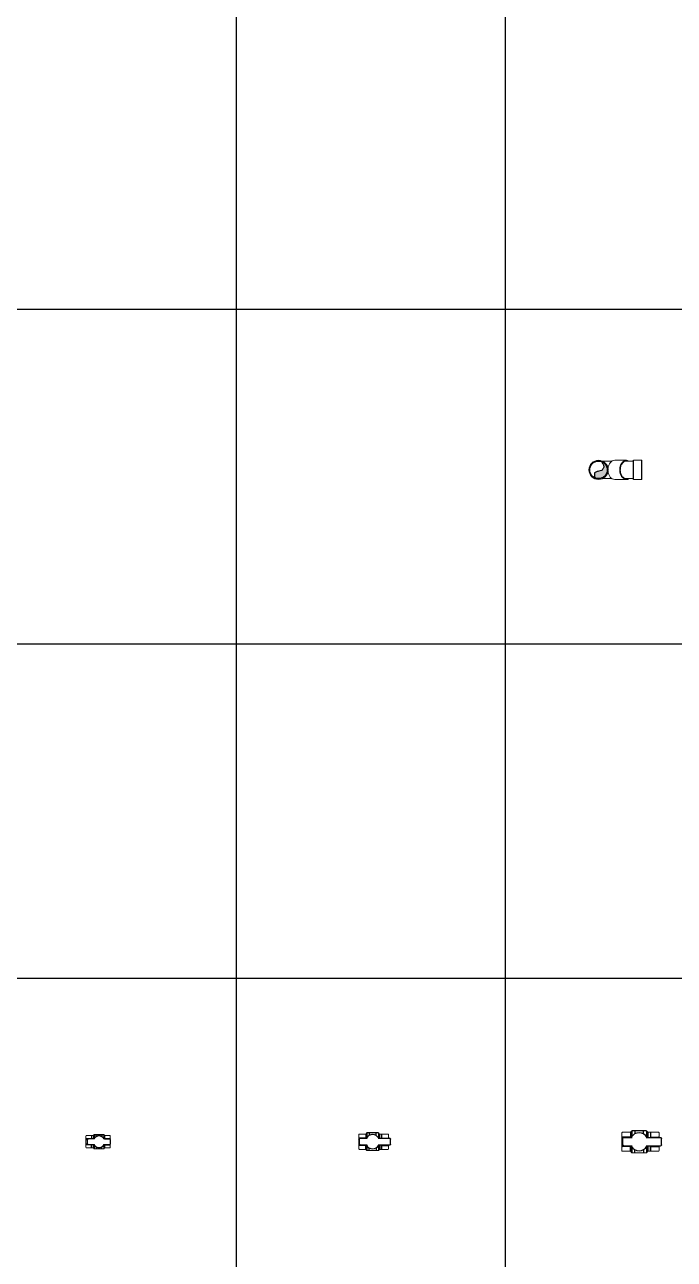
# Model space of a CAD drawing. Header units: millimetres. Extents: x 1218 to 72853, y -34712 to 16286.
# Drawn here: x 4288 to 5847, y 7131 to 10092 of the extents above; entities that cross this region are included whole.
import ezdxf

# ---------------------------------------------------------------- set-up
doc = ezdxf.new("R2010")
doc.units = ezdxf.units.MM
doc.styles.get("Standard").update_dxf_attribs({"font": 'arial.ttf'})

# ---------------------------------------------------------------- blocks, each defined once
blk = doc.blocks.new('Y+CO45-D42 uPVC')
h = blk.add_hatch(color=256)
h.dxf.hatch_style = 1
edge = h.paths.add_edge_path()
edge.add_spline(control_points=[(8.093986496624211, 19.37749680925045), (8.657671726573055, 18.06996319265171), (10.15658352475558, 14.59305843413323), (13.43925501361292, 9.620426270202719), (11.74562989654352, 3.001539638930289), (7.362807004785042, -2.018049852671196), (0.2790815408923619, -3.396806065917222), (-5.557004823772858, -4.018613120082015), (-10.26096556086462, -7.627503997887622), (-9.85903883699925, -12.31557059251231), (-10.02534363267731, -17.00924061499366), (-6.927311449630751, -19.53768643742115), (-4.821258902920571, -20.31127267532499), (-3.98506109016796, -20.61842108668158)], knot_values=[0, 0, 0, 0, 4.305545864790734, 11.44901347379724, 16.71488303791342, 23.55088343540619, 30.26833841477877, 37.66470257317442, 41.13480396871632, 46.63053855413461, 50.58346748119622, 54.68168351434745, 57.3803534129584, 57.3803534129584, 57.3803534129584, 57.3803534129584], degree=3, periodic=0)
edge.add_arc((-1.77635683940025e-15, 1.77635683940025e-15), 21, 259.0609406756029, 360)
edge.add_arc((0, 5.329070518200751e-15), 21, 0, 67.32969085196706)
at = {"linetype": 'Continuous', "lineweight": 0}
for p, q in [((32.257623384814, 21), (9.380831519647472, 21)), ((38.89087296557045, 22.99999999998545), (67.17514421232408, 22.99999999998545)), ((104.2462120245909, 23), (84.24621202459093, 23)), ((32.257623384814, -21), (9.380831519647472, -21)), ((38.89087296557045, -22.99999999998545), (67.17514421232408, -22.99999999998545)), ((104.2462120245909, -23), (84.24621202459093, -23))]:
    blk.add_line(p, q, dxfattribs=at)
for p, q in [((84.24621202459093, -23), (84.24621202459184, 23)), ((104.2462120245909, -23), (104.2462120245918, 23))]:
    blk.add_line(p, q)
for radius in [23, 21]:
    blk.add_circle((0, 0), radius, dxfattribs=at)
blk.add_circle((0, 0), 21)
for centre, major_axis, ratio, start_param, end_param in [((38.8908729654504, 4.365574568510056e-11), (-5.574382467946213e-11, 22.99999999991268), 0.7071067811874113, -1.058531040598609e-11, 1.432924260846379), ((38.8908729654504, -4.365574568510056e-11), (-4.384670404533609e-11, -22.99999999991635), 0.7071067811870534, -1.432924260847455, 9.687806112879116e-12)]:
    blk.add_ellipse(centre, major_axis=major_axis, ratio=ratio, start_param=start_param, end_param=end_param, dxfattribs=at)
at = {"linetype": 'Continuous', "lineweight": 0, "extrusion": (0, 0, -1)}
for major_axis, ratio, start_param, end_param in [((-1.471226790752765e-12, 22.99999999998405), 0.7071067811951449, -1.570796326794851, 0.420111478141538), ((1.06705755342773e-11, -22.99999999998569), 0.7071067811952852, -0.4201114781407567, 1.570796326795225)]:
    blk.add_ellipse((67.17514421232045, 0), major_axis=major_axis, ratio=ratio, start_param=start_param, end_param=end_param, dxfattribs=at)
blk.add_spline([(8.093986496624211, 19.37749680925045), (9.891050617125188, 15.46491588431914), (12.63852913897327, 8.870941980472217), (11.5518198228441, 3.71842354930898), (6.972347783809511, -1.35694210476359), (0.5285564423538744, -3.254770994175729), (-6.636551961089367, -5.089827866450655), (-9.250718603112432, -7.371874709587431), (-9.949731726145103, -12.82297366901767), (-9.440408699563733, -16.74295311753619), (-6.470445188204792, -19.56690294714742), (-3.98506109016796, -20.61842108668158)], degree=3)
at = {"linetype": 'Continuous', "lineweight": 0}
for points, knots in [([(67.17514420533553, -20.99999815807678), (65.2963472615229, -21.0011110206251), (63.43358859571163, -20.49791233753785), (59.88329296198208, -18.5030934754177), (58.23808788938913, -17.00013937382028), (55.45280013431329, -13.1891131910379), (54.33823424950242, -10.91942755092168), (52.78828245145269, -5.905063129088376), (52.36724333232269, -3.208688249229454), (52.27992932708003, 2.259564398962539), (52.61422855069395, 4.979143413016573), (54.0007835153956, 10.08288304047892), (55.03947321593296, 12.4184503921424), (57.6895346196834, 16.39300149644259), (59.27494773338549, 17.99498034425778), (62.03486381599214, 19.76624285796424), (63.0845606403891, 20.24988543574), (65.15371860947926, 20.8549107008148), (66.16323605633806, 21.00059753883397), (67.17514420533553, 20.99999815807678)], [0.3346496446710509, 0.3346496446710509, 0.3346496446710509, 0.3346496446710509, 8.31174329509682, 8.31174329509682, 16.54255327432012, 16.54255327432012, 24.75423927676269, 24.75423927676269, 32.96011700289603, 32.96011700289603, 41.16316149438612, 41.16316149438612, 49.36250947134504, 49.36250947134504, 57.55168941214127, 57.55168941214127, 62.22114685007251, 62.22114685007251, 66.51605552126834, 66.51605552126834, 66.51605552126834, 66.51605552126834]), ([(67.16892494860804, 21), (68.1721924858175, 21), (69.27700707612712, 21), (71.62922099720527, 21), (72.88625376719938, 21), (75.50109495726974, 21), (76.87009360646334, 21), (79.66092648310678, 21), (81.09470222011805, 21), (83.10126987111289, 21), (83.67411289534903, 21), (84.2462120242999, 21)], [0, 0, 0, 0, 4.325601912419256, 4.325601912419256, 8.638541767126387, 8.638541767126387, 12.95155583295111, 12.95155583295111, 17.26456946445317, 17.26456946445317, 18.98110703144132, 18.98110703144132, 18.98110703144132, 18.98110703144132]), ([(84.2462120242999, -21), (82.80454646807448, -21), (81.35441190625352, -21), (78.5162615262052, -21), (77.11593181976514, -21), (74.42048440807594, -21), (73.113835147582, -21), (70.6498050917362, -21), (69.48188110183946, -21), (67.98065390511147, -21), (67.56705368357689, -21), (67.16892494860804, -21)], [0, 0, 0, 0, 4.325601912436112, 4.325601912436112, 8.638541767154893, 8.638541767154893, 12.95155583293708, 12.95155583293708, 17.26456946445879, 17.26456946445879, 18.98110703146372, 18.98110703146372, 18.98110703146372, 18.98110703146372])]:
    blk.add_open_spline(points, degree=3, knots=knots, dxfattribs=at)
at = {"flags": 1}
blk.add_attdef('AMC', (84.24621202459139, 0), '', height=0.5, dxfattribs=at)
blk = doc.blocks.new('*U1098')
at = {"color": 8}
for p, q in [((-31.40339339460125, 8.13617703831937), (-30.53132879675614, 7.264112441769722)), ((-31.40339339223997, 4.694305137878698), (-30.53132891267408, 5.566369618651945)), ((-30.53132879675614, 7.264112441769722), (-30.53132891267408, 5.566369618651945)), ((-17.76884180004173, 14.99999973048204), (-17.76884170842833, 6.800000000002338)), ((-13.43574011201837, 15.00000000640568), (-13.43574002040753, 6.800000000002338)), ((-11.4741873408721, 17.19537706889524), (-11.47418738783017, 8.02141033665293)), ((11.47418749744105, 17.19537708512518), (11.47418747284916, 8.021410215037573)), ((13.43573979655047, 15.00000021591972), (13.43573981307542, 6.800000000003475)), ((27.07029194885364, 8.13617696329629), (26.19822743009819, 7.264112521646094)), ((26.19822746924568, 7.264112482478705), (26.19822742891982, 6.673495116537534)), ((-31.40339346354578, -4.694305202586972), (-30.53132890485754, -5.566369760080076)), ((-31.4033934609145, -8.13617710268431), (-30.53132882571303, -7.264112466253888)), ((-30.53132890485754, -5.566369760080076), (-30.53132882571303, -7.264112466253888)), ((-17.76884155648473, -6.799999999999496), (-17.76884146487162, -15.00000051148276)), ((-13.4357398684682, -6.799999999998359), (-13.43573977685792, -15.00000023553638)), ((-11.47418746994759, -8.02141021918828), (-11.47418751690622, -17.1953770657069)), ((11.47418742984456, -8.021410276553521), (11.47418740525267, -17.19537704938942)), ((13.43573984048276, -6.799999999997222), (13.43573985700771, -15.00000033330365)), ((26.19822741297638, -6.673495122486198), (26.19822744068556, -7.26411242515837)), ((27.07029199940762, -8.136176982691264), (26.19822744068556, -7.26411242515837))]:
    blk.add_line(p, q, dxfattribs=at)
for p, q in [((-27.49999999999999, -4.800000000000179), (-27.49999999999999, 4.800000000000179)), ((-12.17842168808061, 6.905510425567623), (-12.18074626922685, 6.901408433914181)), ((-10.99999994417345, 17.19537705755612), (11.00000005582643, 17.19537705755612)), ((12.18074553012769, 6.901408433914181), (12.17842050194661, 6.905510425567623)), ((27.49999999999999, -4.800000000000179), (27.49999999999999, 4.800000000000179)), ((-12.18074626922685, -6.901408433914181), (-12.17842168808061, -6.905510425567623)), ((12.17842050194661, -6.905510425567623), (12.18074553012769, -6.901408433914181))]:
    blk.add_line(p, q)
at = {"linetype": 'Continuous', "lineweight": 0}
for points in [[(-29.82444598809152, 15.00000032775543, 0.4142135623730949), (-31.40339338563845, 13.42105292794243)], [(27.0702919317679, 13.42105285322091, 0.414213562566224), (25.49134453091377, 15.00000025076784)], [(-31.40339348303851, -13.42105295361264, 0.4142135623730951), (-29.8244460832255, -15.00000035115957)], [(25.49134459145907, -15.00000027247236, 0.4142135625900655), (27.07029199017565, -13.42105287265936)]]:
    blk.add_lwpolyline(points, format="xyb", dxfattribs=at)
for points in [[(-31.40339339871671, 13.42105292789937), (-31.40339348244366, -13.42105294755242)], [(-29.82444598798337, 15.0000003408337), (-13.4357398374243, 15.00000031377282), (-11.47418742466498, 17.19537706887478), (11.47418753631796, 17.19537704623746), (13.43573979655047, 15.00000021591972), (25.49134453195505, 15.00000026378017)], [(27.07029194479217, 13.42105285322076), (27.07029196075381, 6.03787451768255)], [(-29.82444608326857, -15.00000036406731), (-13.43573977685792, -15.00000023553638), (-11.47418751690622, -17.1953770657069), (11.47418740525267, -17.19537704938942), (13.43573985700771, -15.00000033330365), (25.49134459251972, -15.00000028544377)], [(27.07029198686028, -6.037874484597975), (27.07029200282192, -13.42105287287267)]]:
    blk.add_lwpolyline(points, dxfattribs=at)
at = {"color": 8}
for points in [[(-17.76884152526519, 15.00000003791171), (-17.76884148095575, 7.264112216957411), (-30.53132914799106, 7.264112168803077)], [(-30.5313291467729, 5.56636989161859), (-27.34713378391289, 5.566369884178923)], [(-19.53781671524125, 7.189868092532375), (-19.53413791656572, 7.173615694041469), (-19.53044004440385, 7.157362699504116), (-19.52672309875566, 7.141109704966762), (-19.52298946380693, 7.124856710429409), (-19.51923913955766, 7.108603715892055), (-19.51547212600785, 7.092350721354702), (-19.51168603897172, 7.076098322863796), (-19.50788564682084, 7.059846520419338), (-19.50406618118364, 7.043595314021328), (-19.50023002624589, 7.027344703669765), (-19.4963795661934, 7.011094689364651), (-19.49251241684037, 6.994845867152431), (-19.48862619400102, 6.978598237033108), (-19.48472805023271, 6.962351799006679), (-19.48081083297807, 6.946106553073147), (-19.47687931060868, 6.92986249923251), (-19.47293348312455, 6.913620233531216), (-19.46897096633989, 6.897379755969265), (-19.46499176025468, 6.881141066546657), (-19.46100063324052, 6.864904165263393), (-19.45699281692582, 6.848669052119472), (-19.45297069549638, 6.83243691920779), (-19.4489318847664, 6.816206574435451), (-19.44488115310746, 6.799978613848904)], [(-6.720728635129941, 12.28136012878621), (-6.720728610744398, 17.19537676569643)], [(6.720728722288808, 17.1953766193161), (6.720728753813315, 12.28136006383919)], [(13.43573948478365, 14.99999990413016), (13.4357394900553, 7.264112122192042), (26.19822711790162, 7.264112209405194)], [(-27.34713395384061, -5.566369475127428), (-30.53132913873126, -5.566369448225712)], [(-17.76884146487162, -15.00000051148276), (-17.76884154857355, -7.264112651943147), (-30.53132913751282, -7.264112778042314)], [(-6.720728617503649, -12.28136013843254), (-6.720728586065544, -17.19537675607397)], [(6.720728746967662, -17.19537659044476), (6.720728771439322, -12.281360054194)], [(13.43573954513459, -15.00000064515574), (13.43573965671936, -7.264112668523236), (26.19822708955751, -7.264112698404684)]]:
    blk.add_lwpolyline(points, dxfattribs=at)
for points in [[(-10.86280574352343, 6.800000000002907), (-25.04945856599078, 6.800000000002907), (-25.49725530800428, 6.799999999999496)], [(25.49725530800428, 6.799999999999496), (25.04945856599447, 6.800000000002907), (10.86280574352713, 6.800000000002907)], [(-25.49725530800428, -6.800000000000633), (-25.04945856599078, -6.799999999998359), (-10.86280574352343, -6.799999999997222)], [(10.86280574352713, -6.799999999997222), (25.04945856599447, -6.799999999998359), (25.49725530800428, -6.800000000000633)]]:
    blk.add_lwpolyline(points)
at = {"flags": 128}
for points in [[(-12.35475606918413, 6.80000007152557), (-12.34598226547319, 6.800192594528195), (-12.33723707199174, 6.800768971443173), (-12.32853002548296, 6.801726818084713), (-12.31987543106157, 6.803064942359921), (-12.31128520965654, 6.804780960083004), (-12.30277366638261, 6.80687308311462), (-12.29435272216875, 6.809339523315426), (-12.28603429794389, 6.812177300453182), (-12.27785177230913, 6.815376877784725), (-12.26982421875078, 6.818929910659786), (-12.26196117401201, 6.822830438613888), (-12.25427455902177, 6.827074289321896), (-12.24677629470903, 6.831654310226437), (-12.23947830200273, 6.836565136909481), (-12.23239011764604, 6.841802000999447), (-12.22553319931108, 6.847351789474484), (-12.21893377304155, 6.853191852569577), (-12.2126037597664, 6.859313249588009), (-12.20655031204301, 6.865705251693722), (-12.20078296661455, 6.872359514236447), (-12.19530887603837, 6.879265904426571), (-12.19013996124345, 6.886416077613827), (-12.18528099060136, 6.893799901008602), (-12.18074626922685, 6.901408433914181)], [(12.18074553012769, 6.901408433914181), (12.18528189062993, 6.893799901008602), (12.1901393711559, 6.886416077613827), (12.19530918002049, 6.879265904426571), (12.20078252553861, 6.872359514236447), (12.20655061602513, 6.865705251693722), (12.21260421276013, 6.859313249588009), (12.21893482208173, 6.853191852569577), (12.2255335032932, 6.847351789474484), (12.23239057063977, 6.841802000999447), (12.23947786092679, 6.836565136909481), (12.24677630066792, 6.831654310226437), (12.25427426695745, 6.827074289321896), (12.26196043491284, 6.822830438613888), (12.26982347965161, 6.818929910659786), (12.27785192727963, 6.815376877784725), (12.28603415489118, 6.812177300453182), (12.29435243010442, 6.809339523315426), (12.30277456641118, 6.80687308311462), (12.31128640770833, 6.804780960083004), (12.31987558603208, 6.803064942359921), (12.32852973341863, 6.801726818084713), (12.33723618388097, 6.800768971443173), (12.34598256945531, 6.800192594528195), (12.35475622415463, 6.80000007152557)], [(-12.35475606918413, -6.80000007152557), (-12.34598226547319, -6.800192594528195), (-12.33723707199174, -6.800768971443173), (-12.32853002548296, -6.801726818084713), (-12.31987543106157, -6.803064942359921), (-12.31128520965654, -6.804780960083004), (-12.30277366638261, -6.80687308311462), (-12.29435272216875, -6.809339523315426), (-12.28603429794389, -6.812177300453182), (-12.27785177230913, -6.815376877784725), (-12.26982421875078, -6.818929910659786), (-12.26196117401201, -6.822830438613888), (-12.25427455902177, -6.827074289321896), (-12.24677629470903, -6.831654310226437), (-12.23947830200273, -6.836565136909481), (-12.23239011764604, -6.841802000999447), (-12.22553319931108, -6.847351789474484), (-12.21893377304155, -6.853191852569577), (-12.2126037597664, -6.859313249588009), (-12.20655031204301, -6.865705251693722), (-12.20078296661455, -6.872359514236447), (-12.19530887603837, -6.879265904426571), (-12.19013996124345, -6.886416077613827), (-12.18528099060136, -6.893799901008602), (-12.18074626922685, -6.901408433914181)], [(12.35475622415463, -6.80000007152557), (12.34598256945531, -6.800192594528195), (12.33723618388097, -6.800768971443173), (12.32852973341863, -6.801726818084713), (12.31987558603208, -6.803064942359921), (12.31128640770833, -6.804780960083004), (12.30277456641118, -6.80687308311462), (12.29435243010442, -6.809339523315426), (12.28603415489118, -6.812177300453182), (12.27785192727963, -6.815376877784725), (12.26982347965161, -6.818929910659786), (12.26196043491284, -6.822830438613888), (12.25427426695745, -6.827074289321896), (12.24677630066792, -6.831654310226437), (12.23947786092679, -6.836565136909481), (12.23239057063977, -6.841802000999447), (12.2255335032932, -6.847351789474484), (12.21893482208173, -6.853191852569577), (12.21260421276013, -6.859313249588009), (12.20655061602513, -6.865705251693722), (12.20078252553861, -6.872359514236447), (12.19530918002049, -6.879265904426571), (12.1901393711559, -6.886416077613827), (12.18528189062993, -6.893799901008602), (12.18074553012769, -6.901408433914181)]]:
    blk.add_lwpolyline(points, dxfattribs=at)
for start, end in [(29.55446785895912, 150.4455321410409), (209.554467858959, 330.4455321410409)]:
    blk.add_arc((0, 0), 14, start, end)
for centre, major_axis, start_param, end_param in [((-25.49725530800428, 4.800000000000179), (-2.00274469199584, -1.936860048843401e-13), 4.712388980384592, 6.283185307179489), ((25.49725530800428, 4.800000000000179), (2.002744691995842, -1.861490474155414e-13), 1.019563079047717e-13, 1.570796326794989), ((-25.49725530800428, -4.800000000000179), (-2.00274469199584, 1.904511616359647e-13), 9.522558081798174e-14, 1.570796326794992), ((25.49725530800428, -4.800000000000179), (2.002744691995842, 1.893838906639177e-13), 4.712388980384596, 6.2831853071795)]:
    blk.add_ellipse(centre, major_axis=major_axis, ratio=0.9986295347545738, start_param=start_param, end_param=end_param)
at = {"flags": 1}
for p in [(-13.43573994443756, -9.826521818467882e-09), (13.43573982677904, -9.289907583101529e-10)]:
    blk.add_attdef('AMC', p, '', height=0.5, dxfattribs=at)
blk = doc.blocks.new('*U1099')
at = {"linetype": 'Continuous', "lineweight": 0}
for p, q in [((-33.20622478561855, 16.46315816661748), (-33.20622484278662, -9.98037708894106)), ((38.52149590241902, 16.46315825822322), (38.52149592775292, 8.341333333336888)), ((-33.20622483722209, -7.406459367773503), (-33.2062248568017, -16.4631581907238)), ((38.52149597979014, -8.341333333331248), (38.52149600512406, -16.46315828233098))]:
    blk.add_line(p, q, dxfattribs=at)
at = {"color": 8}
for p, q in [((-33.2062247906006, 9.980377074976792), (-32.13649231426059, 8.91064469321922)), ((-33.2062247906006, 6.391930944261981), (-32.13649231426059, 7.461663326019553)), ((-32.13649236228152, 8.910644645173889), (-32.13649231281513, 8.186154009619386)), ((-32.13649236228152, 7.461663374064885), (-32.13649231281513, 8.186154009619386)), ((-16.48117415044206, 18.40000026486153), (-16.48117417071267, 8.341333333337602)), ((-14.07500333020116, 21.09299589108689), (-14.07500330003512, 9.839596530446093)), ((14.07500313812963, 21.09299587117816), (14.07500319573152, 9.839596679627588)), ((16.48117453740239, 18.40000000785762), (16.48117442502642, 8.341333333336197)), ((21.79644594137771, 18.39999966939129), (21.7964458289986, 8.341333333336193)), ((38.52149589737072, 9.980377167005079), (37.45176332401405, 8.910644595237512)), ((37.45176332401405, 8.910644595237512), (37.45176336288529, 8.341333333336886)), ((-33.2062248526135, -6.391930935064844), (-32.13649232724777, -7.46166345897186)), ((-33.2062248526135, -9.980377098767937), (-32.13649232724777, -8.910644574860921)), ((-32.13649229325785, -8.18615401691639), (-32.13649232724777, -7.46166345897186)), ((-32.13649229325785, -8.18615401691639), (-32.13649232724777, -8.910644574860921)), ((-16.48117420433234, -8.34133333332992), (-16.48117422460295, -18.40000040885247)), ((-14.07500324728281, -9.839596605905644), (-14.07500321711677, -21.09299584725102)), ((14.07500329646222, -9.839596535537625), (14.0750033540648, -21.09299586726713)), ((16.48117423864749, -8.341333333331326), (16.48117412627222, -18.40000028892463)), ((21.79644564261445, -8.341333333332722), (21.79644553023569, -18.40000062741886)), ((37.45176338607435, -8.34133333333119), (37.45176335953449, -8.910644625271448)), ((38.52149597871495, -9.980377245959433), (37.45176335953449, -8.910644625271448))]:
    blk.add_line(p, q, dxfattribs=at)
for p, q in [((-31.06609326034822, -5.888000000000202), (-31.06609326034822, 5.888000000000237)), ((-28.60939310483349, 8.341333333333571), (-13.32504171206676, 8.341333333336904)), ((-14.94171451696345, 8.465727678934734), (-14.93886248239466, 8.470759455362955)), ((13.49333326484595, 21.09299585726883), (-13.49333340182056, 21.09299585726885)), ((13.32504171204859, 8.341333333336893), (40.11549833455292, 8.341333333336888)), ((14.93886393737206, 8.470759455362945), (14.94171542357812, 8.465727678934721)), ((40.11549833455292, 8.341333333336888), (40.66479567142283, 8.341333333332704)), ((43.12149582693755, -5.888000000000232), (43.12149582693755, 5.888000000000208)), ((-13.32504171206677, -8.34133333332992), (-28.60939310483349, -8.34133333333131)), ((-14.93886248239467, -8.470759455362945), (-14.94171451696345, -8.465727678934721)), ((40.11549833455292, -8.341333333331331), (13.32504171204858, -8.341333333329931)), ((14.94171542357811, -8.465727678934734), (14.93886393737206, -8.470759455362955)), ((40.66479567142282, -8.34133333333412), (40.11549833455292, -8.341333333331331))]:
    blk.add_line(p, q)
for points in [[(-16.48117376800809, 18.39999988239966), (-16.48117377447466, 8.910644203222242), (-32.13649193129947, 8.910644310203717)], [(-30.4941096571106, 7.461663720258366), (-32.13649193129947, 7.461663709035057)], [(-8.244093899347751, 21.09299531969441), (-8.244093938017816, 15.06513501164275)], [(8.244093792419244, 15.06513509131108), (8.244093762506314, 21.09299549925428)], [(21.79644560431849, 18.40000004650502), (21.79644554996556, 8.910644319467748), (37.45176375486221, 8.910644260398428)], [(23.96638850402245, 8.819571526839704), (23.96187584431379, 8.799635251357527), (23.95733978779524, 8.77969824472504), (23.95278033446679, 8.759761238092553), (23.94820040892968, 8.739824231460066), (23.94360001118391, 8.719887224827579), (23.93897914122948, 8.699950218195092), (23.93433487446516, 8.680013942712915), (23.92967306009341, 8.660078398381046), (23.92498784891177, 8.640143585199487), (23.92028216552147, 8.620209503168237), (23.91555893452375, 8.600276152287297), (23.91081523131737, 8.580344263706973), (23.90604813130109, 8.56041383742727), (23.90126640827863, 8.540484873448184), (23.89646128844628, 8.520557371769717), (23.8916386210065, 8.500631332391869), (23.8867984059593, 8.480707486464949), (23.88193771870344, 8.460785833988956), (23.87705655923892, 8.44086637496389), (23.87216077676822, 8.420949109389754), (23.86724452208886, 8.401034037266545), (23.86231071980207, 8.38112262089488), (23.85735644530663, 8.361213397974145), (23.852387547805, 8.341307099654646)], [(-30.49411015328642, -7.461663127635102), (-32.13649189653069, -7.461663123789714)], [(-16.48117384203859, -18.40000079139104), (-16.4811739789159, -8.910644873388495), (-32.13649189653069, -8.910644910043066)], [(-8.244093929620496, -21.0929952842789), (-8.244093959639063, -15.06513499981131)], [(8.24409377079765, -15.06513510314392), (8.24409373223357, -21.09299548745074)], [(21.79644553023569, -18.40000062741886), (21.79644563291006, -8.910644853050268), (37.45176374200891, -8.910645007731919)]]:
    blk.add_lwpolyline(points, dxfattribs=at)
at = {"linetype": 'Continuous', "lineweight": 0}
for points in [[(36.58465374525278, 18.40000041808932), (16.48117420056699, 18.40000038489465), (14.07500324091557, 21.09299587115306), (-14.07500337789018, 21.09299584338462), (-16.48117415044206, 18.40000026486153), (-31.26938262587168, 18.40000032357035)], [(36.58465386213595, -18.40000044658925), (16.48117412627222, -18.40000028892463), (14.0750033540648, -21.09299586726713), (-14.07500321711677, -21.09299584725102), (-16.48117422460295, -18.40000040885247), (-31.26938270016435, -18.40000035014434)]]:
    blk.add_lwpolyline(points, dxfattribs=at)
at = {"flags": 128}
for points in [[(-14.94171451696345, 8.465727678934734), (-14.94727911917953, 8.456394545237224), (-14.95323762862472, 8.4473370552063), (-14.95957926083196, 8.438566176096598), (-14.96629323133418, 8.43009433746338), (-14.97336875566432, 8.421931775410972), (-14.98079450099258, 8.41409091949463), (-14.98856004842707, 8.406582005818686), (-14.99665443071314, 8.399418195088705), (-15.00506576665827, 8.392610454559327), (-15.01375950941035, 8.386186567942302), (-15.02271226215947, 8.380162620544434), (-15.03190976747462, 8.374544461568197), (-15.04133813349991, 8.369338671366375), (-15.05098346837947, 8.364554023742677), (-15.06083169746984, 8.360195636749268), (-15.07086856334, 8.356270821889243), (-15.08107231426824, 8.352789815266927), (-15.09140346813787, 8.349764315287272), (-15.10184466012904, 8.347197977701823), (-15.11238071887283, 8.345092995961508), (-15.12299647300033, 8.343451563517254), (-15.13367638556747, 8.342276604970298), (-15.14440528520533, 8.341569582621258), (-15.15516763496984, 8.341333421071372)], [(15.15516744485904, 8.34133342107136), (15.14440491230696, 8.341569582621247), (15.13367747496972, 8.342276604970285), (15.12299683125227, 8.343451563517242), (15.11238052876204, 8.345092995961497), (15.1018431905052, 8.347197977701812), (15.09140236408919, 8.349764315287262), (15.08107267252018, 8.352789815266917), (15.07086873880436, 8.35627082188923), (15.06083150735904, 8.360195636749257), (15.05098437499413, 8.364554023742667), (15.04133904011458, 8.369338671366364), (15.03191012572655, 8.374544461568187), (15.02271225483626, 8.380162620544423), (15.01376005044986, 8.386186567942291), (15.00506521097232, 8.392610454559316), (14.99665405781477, 8.399418195088694), (14.98855876159081, 8.406582005818676), (14.98079394530663, 8.414090919494619), (14.97336838276594, 8.42193177541096), (14.96629377237369, 8.43009433746337), (14.95957888793359, 8.438566176096588), (14.95323835245182, 8.447337055206289), (14.94727801513085, 8.456394545237211), (14.94171542357812, 8.465727678934721)], [(-15.15516763496984, -8.34133342107136), (-15.14440528520534, -8.341569582621247), (-15.13367638556748, -8.342276604970285), (-15.12299647300034, -8.343451563517242), (-15.11238071887284, -8.345092995961497), (-15.10184466012904, -8.347197977701812), (-15.09140346813787, -8.349764315287262), (-15.08107231426824, -8.352789815266917), (-15.07086856334, -8.35627082188923), (-15.06083169746984, -8.360195636749257), (-15.05098346837947, -8.364554023742667), (-15.04133813349991, -8.369338671366364), (-15.03190976747462, -8.374544461568187), (-15.02271226215948, -8.380162620544423), (-15.01375950941035, -8.386186567942291), (-15.00506576665828, -8.392610454559316), (-14.99665443071315, -8.399418195088694), (-14.98856004842708, -8.406582005818676), (-14.98079450099259, -8.414090919494619), (-14.97336875566432, -8.42193177541096), (-14.96629323133418, -8.43009433746337), (-14.95957926083196, -8.438566176096588), (-14.95323762862473, -8.447337055206289), (-14.94727911917954, -8.456394545237211), (-14.94171451696345, -8.465727678934721)], [(15.15516744485904, -8.341333421071372), (15.14440491230696, -8.341569582621258), (15.13367747496972, -8.342276604970298), (15.12299683125227, -8.343451563517254), (15.11238052876203, -8.345092995961508), (15.1018431905052, -8.347197977701823), (15.09140236408918, -8.349764315287272), (15.08107267252017, -8.352789815266927), (15.07086873880435, -8.356270821889243), (15.06083150735904, -8.360195636749268), (15.05098437499413, -8.364554023742677), (15.04133904011457, -8.369338671366375), (15.03191012572655, -8.374544461568197), (15.02271225483625, -8.380162620544434), (15.01376005044986, -8.386186567942302), (15.00506521097232, -8.392610454559327), (14.99665405781477, -8.399418195088705), (14.98855876159081, -8.406582005818686), (14.98079394530663, -8.41409091949463), (14.97336838276594, -8.421931775410972), (14.96629377237369, -8.43009433746338), (14.95957888793358, -8.438566176096598), (14.95323835245181, -8.4473370552063), (14.94727801513085, -8.456394545237224), (14.94171542357811, -8.465727678934734)]]:
    blk.add_lwpolyline(points, dxfattribs=at)
at = {"linetype": 'Continuous', "lineweight": 0}
for centre, start, end in [((-31.26938262726135, 16.4631581652278), 89.99999992110513, 179.999999958885), ((36.58465374399558, 16.46315825966589), 359.999999958885, 89.99999995888503), ((-31.2693826989082, -16.463158191852), 179.999999958885, 270.0000000013288), ((36.58465386347299, -16.46315828837499), 269.999999958885, 359.999999958885)]:
    blk.add_arc(centre, 1.936842142380757, start, end, dxfattribs=at)
for radius, start, end in [(17.17333333333332, 29.55446785895911, 150.4455321410408), (17.17333333333333, 209.5544678589591, 330.4455321410409)]:
    blk.add_arc((-6.821210263296957e-12, 0), radius, start, end)
at = {"extrusion": (0, 0, -1)}
for centre, major_axis, ratio, start_param, end_param in [((-28.60939310483349, 5.888000000000237), (-2.456700155514899, -2.274402545018226e-13), 0.998629534754574, 1.019563079047717e-13, 1.570796326794989), ((40.66479567142282, 5.888000000000209), (2.456700155514898, -2.38490742986032e-13), 0.9986295347545738, 4.712388980384592, 6.283185307179489), ((-28.60939310483349, -5.888000000000203), (-2.456700155514899, 2.332134828756472e-13), 0.998629534754574, 4.712388980384596, 6.2831853071795), ((40.66479567142282, -5.888000000000232), (2.456700155514898, 2.327175146122078e-13), 0.9986295347545738, 9.522558081798174e-14, 1.570796326794992)]:
    blk.add_ellipse(centre, major_axis=major_axis, ratio=ratio, start_param=start_param, end_param=end_param, dxfattribs=at)
at = {"flags": 1}
for p in [(-16.48117418752244, -5.92899469608049e-09), (16.48117433183659, -5.92875371238219e-09)]:
    blk.add_attdef('AMC', p, '', height=0.5, dxfattribs=at)
blk = doc.blocks.new('*U1100')
at = {"linetype": 'Continuous', "lineweight": 0}
for p, q in [((-41.50778098202283, 20.57894770827168), (-41.50778105348292, -12.47547136117622)), ((-39.08672828233927, 23.00000040446275), (-20.6014676880524, 23.00000033107671)), ((-17.59375422236258, 26.36624480423055), (-20.6014676880524, 23.00000033107671)), ((17.59375405114431, 26.3662448389411), (-17.59375422236258, 26.36624480423055)), ((20.60146775070856, 23.00000048111812), (17.59375405114431, 26.3662448389411)), ((20.60146775070856, 23.00000048111812), (45.73081718156558, 23.00000052261146)), ((48.15186987802336, 20.57894782277885), (48.15186990969075, 10.42666666667102)), ((-41.50778104652726, -9.2580742097168), (-41.50778107100177, -20.57894773840457)), ((-39.08672837520511, -23.00000043768023), (-20.60146778075352, -23.00000051106539)), ((-20.60146778075352, -23.00000051106539), (-17.59375402139582, -26.36624480906355)), ((17.59375419258085, -26.36624483408369), (-17.59375402139582, -26.36624480906355)), ((20.6014676578401, -23.00000036115559), (17.59375419258085, -26.36624483408369)), ((20.6014676578401, -23.00000036115559), (45.73081732766955, -23.00000055823636)), ((48.15186997473726, -10.42666666666397), (48.15187000640466, -20.57894785291355))]:
    blk.add_line(p, q, dxfattribs=at)
at = {"color": 8}
for p, q in [((-41.5077809882504, 12.47547134372088), (-40.17061539282539, 11.13830586652393)), ((-41.5077809882504, 7.989913680327408), (-40.17061539282539, 9.327079157524363)), ((-40.17061545285155, 11.13830580646727), (-40.17061539101857, 10.23269251202415)), ((-40.17061545285155, 9.327079217581026), (-40.17061539101857, 10.23269251202415)), ((-20.6014676880524, 23.00000033107671), (-20.60146771339066, 10.42666666667191)), ((-17.5937541627513, 26.36624486385839), (-17.59375412504375, 12.29949566305751)), ((17.59375392266189, 26.36624483897248), (17.59375399466424, 12.29949584953438)), ((20.60146817175281, 23.00000000982183), (20.60146803128285, 10.42666666667016)), ((27.2455574267219, 22.99999958673892), (27.24555728624801, 10.42666666667015)), ((48.15186987171299, 12.47547145875624), (46.81470415501716, 11.13830574404679)), ((46.81470415501716, 11.13830574404679), (46.81470420360622, 10.42666666667102)), ((-41.50778106576652, -7.989913668830987), (-40.17061540905937, -9.327079323714745)), ((-41.50778106576652, -12.47547137345981), (-40.17061540905937, -11.13830571857606)), ((-40.17061536657197, -10.2326925211454), (-40.17061540905937, -9.327079323714745)), ((-40.17061536657197, -10.2326925211454), (-40.17061540905937, -11.13830571857606)), ((-20.60146775541525, -10.42666666666231), (-20.60146778075352, -23.00000051106539)), ((-17.59375405910337, -12.29949575738195), (-17.59375402139582, -26.36624480906355)), ((17.59375412057762, -12.29949566942193), (17.59375419258085, -26.36624483408369)), ((20.60146779830919, -10.42666666666407), (20.6014676578401, -23.00000036115559)), ((27.24555705326783, -10.42666666666581), (27.24555691279438, -23.00000078427338)), ((46.81470423259255, -10.4266666666639), (46.81470419941771, -11.13830578158922)), ((48.15186997339328, -12.47547155744918), (46.81470419941771, -11.13830578158922))]:
    blk.add_line(p, q, dxfattribs=at)
for p, q in [((-38.83261657543495, -7.36000000000019), (-38.83261657543495, 7.360000000000234)), ((-35.76174138104156, 10.42666666666688), (-16.65630214008331, 10.42666666667104)), ((-18.67714314620415, 10.58215959866833), (-18.67357810299317, 10.5884493192036)), ((16.86666658105729, 26.36624482158582), (-16.86666675227556, 26.36624482158583)), ((16.6563021400606, 10.42666666667103), (50.14437291819073, 10.42666666667102)), ((18.67357992171492, 10.58844931920359), (18.67714427947249, 10.58215959866831)), ((50.14437291819073, 10.42666666667102), (50.83099458927811, 10.42666666666579)), ((53.90186978367147, -7.360000000000227), (53.90186978367147, 7.360000000000197)), ((-16.65630214008332, -10.42666666666231), (-35.76174138104156, -10.42666666666405)), ((-18.67357810299318, -10.58844931920359), (-18.67714314620416, -10.58215959866831)), ((50.14437291819072, -10.42666666666407), (16.65630214006059, -10.42666666666232)), ((18.67714427947248, -10.58215959866833), (18.67357992171491, -10.5884493192036)), ((50.8309945892781, -10.42666666666756), (50.14437291819072, -10.42666666666407))]:
    blk.add_line(p, q)
for points in [[(-20.60146721000993, 22.99999985299938), (-20.60146721809315, 11.13830525402771), (-40.170614914124, 11.13830538775455)], [(-38.11763707138792, 9.327079650322878), (-40.170614914124, 9.327079636293742)], [(-10.3051173741846, 26.36624414961779), (-10.30511742252218, 18.83141876455327)], [(10.30511724052397, 18.83141886413869), (10.3051172031328, 26.36624437406763)], [(27.24555700539787, 23.00000005813108), (27.24555693745672, 11.13830539933459), (46.81470469357737, 11.13830532549794)], [(29.95798563002781, 11.02446440854954), (29.95234480539198, 10.99954406419682), (29.94667473474379, 10.97462280590621), (29.94097541808323, 10.9497015476156), (29.93525051116184, 10.92478028932499), (29.92950001397963, 10.89985903103438), (29.9237239265366, 10.87493777274377), (29.91791859308119, 10.85001742839105), (29.91209132511651, 10.82509799797621), (29.90623481113946, 10.80017948149927), (29.90035270690159, 10.7752618789602), (29.89444866815444, 10.75034519035903), (29.88851903914646, 10.72543032963362), (29.88256016412612, 10.700517296784), (29.87658301034804, 10.67560609181014), (29.8705766105576, 10.65069671471206), (29.86454827625787, 10.62578916548975), (29.85849800744887, 10.6008843580811), (29.85242214837904, 10.5759822924861), (29.84632069904839, 10.55108296870477), (29.84020097096002, 10.5261863867371), (29.83405565261082, 10.50129254658309), (29.82788839975234, 10.47640327611851), (29.82169555663303, 10.45151674746759), (29.815484434756, 10.42663387456822)], [(-38.1176376916077, -9.327078909543799), (-40.17061487066302, -9.327078904737062)], [(-20.60146730254806, -23.0000009892386), (-20.6014674736447, -11.13830609173552), (-40.17061487066302, -11.13830613755374)], [(-10.30511741202553, -26.3662441053484), (-10.30511744954874, -18.83141874976397)], [(10.30511721349697, -18.83141887892974), (10.30511716529187, -26.3662443593132)], [(27.24555691279438, -23.00000078427338), (27.24555704113735, -11.13830606631274), (46.81470467751073, -11.1383062596648)]]:
    blk.add_lwpolyline(points, dxfattribs=at)
at = {"flags": 128}
for points in [[(-18.67714314620415, 10.58215959866833), (-18.68409889897426, 10.57049318154644), (-18.69154703578074, 10.55917131900778), (-18.69947407603979, 10.54820772012066), (-18.70786653916756, 10.53761792182913), (-18.71671094458024, 10.52741471926362), (-18.72599312624057, 10.5176136493682), (-18.73570006053368, 10.50822750727327), (-18.74581803839127, 10.49927274386079), (-18.75633220832268, 10.49076306819907), (-18.76719938676278, 10.48273320992779), (-18.77839032769918, 10.47520327568045), (-18.78988720934311, 10.46818057696016), (-18.80167266687473, 10.46167333920788), (-18.81372933547417, 10.45569252967826), (-18.82603962183714, 10.4502445459365), (-18.83858570417484, 10.44533852736146), (-18.85134039283514, 10.44098726908357), (-18.86425433517217, 10.437205394109), (-18.87730582516114, 10.43399747212719), (-18.89047589859088, 10.4313662449518), (-18.90374559125026, 10.42931445439648), (-18.91709548195918, 10.42784575621278), (-18.9305066065065, 10.42696197827648), (-18.94395954371214, 10.42666677633913)], [(18.94395930607364, 10.42666677633911), (18.93050614038354, 10.42696197827647), (18.91709684371199, 10.42784575621277), (18.90374603906518, 10.42931445439646), (18.89047566095239, 10.43136624495178), (18.87730398813134, 10.43399747212718), (18.86425295511132, 10.43720539410899), (18.85134084065006, 10.44098726908356), (18.83858592350528, 10.44533852736145), (18.82603938419864, 10.45024454593648), (18.81373046874251, 10.45569252967824), (18.80167380014306, 10.46167333920787), (18.78988765715803, 10.46818057696014), (18.77839031854516, 10.47520327568044), (18.76720006306217, 10.48273320992777), (18.75633151371525, 10.49076306819905), (18.7458175722683, 10.49927274386078), (18.73569845198836, 10.50822750727325), (18.72599243163313, 10.51761364936818), (18.71671047845727, 10.52741471926361), (18.70786721546695, 10.53761792182912), (18.69947360991682, 10.54820772012065), (18.69154794056461, 10.55917131900777), (18.6840975189134, 10.57049318154642), (18.67714427947249, 10.58215959866831)], [(-18.94395954371214, -10.42666677633911), (-18.93050660650651, -10.42696197827647), (-18.91709548195919, -10.42784575621277), (-18.90374559125026, -10.42931445439646), (-18.89047589859089, -10.43136624495178), (-18.87730582516114, -10.43399747212718), (-18.86425433517218, -10.43720539410899), (-18.85134039283514, -10.44098726908356), (-18.83858570417484, -10.44533852736145), (-18.82603962183714, -10.45024454593648), (-18.81372933547418, -10.45569252967824), (-18.80167266687473, -10.46167333920787), (-18.78988720934312, -10.46818057696014), (-18.77839032769919, -10.47520327568044), (-18.76719938676278, -10.48273320992777), (-18.75633220832269, -10.49076306819905), (-18.74581803839127, -10.49927274386078), (-18.73570006053369, -10.50822750727325), (-18.72599312624057, -10.51761364936818), (-18.71671094458024, -10.52741471926361), (-18.70786653916756, -10.53761792182912), (-18.6994740760398, -10.54820772012065), (-18.69154703578075, -10.55917131900777), (-18.68409889897426, -10.57049318154642), (-18.67714314620416, -10.58215959866831)], [(18.94395930607363, -10.42666677633913), (18.93050614038353, -10.42696197827648), (18.91709684371198, -10.42784575621278), (18.90374603906517, -10.42931445439648), (18.89047566095238, -10.4313662449518), (18.87730398813133, -10.43399747212719), (18.86425295511131, -10.437205394109), (18.85134084065005, -10.44098726908357), (18.83858592350528, -10.44533852736146), (18.82603938419864, -10.4502445459365), (18.8137304687425, -10.45569252967826), (18.80167380014305, -10.46167333920788), (18.78988765715803, -10.46818057696016), (18.77839031854516, -10.47520327568045), (18.76720006306216, -10.48273320992779), (18.75633151371524, -10.49076306819907), (18.7458175722683, -10.49927274386079), (18.73569845198835, -10.50822750727327), (18.72599243163313, -10.5176136493682), (18.71671047845726, -10.52741471926362), (18.70786721546695, -10.53761792182913), (18.69947360991682, -10.54820772012066), (18.6915479405646, -10.55917131900778), (18.6840975189134, -10.57049318154644), (18.67714427947248, -10.58215959866833)]]:
    blk.add_lwpolyline(points, dxfattribs=at)
at = {"linetype": 'Continuous', "lineweight": 0}
for centre, start, end in [((-39.08672828407636, 20.57894770653458), 89.99999992110513, 179.999999958885), ((45.73081717999408, 20.57894782458219), 359.999999958885, 89.99999995888503), ((-39.08672837363492, -20.57894773981482), 179.999999958885, 270.0000000013288), ((45.73081732934084, -20.57894786046857), 269.999999958885, 359.999999958885)]:
    blk.add_arc(centre, 2.421052677975925, start, end, dxfattribs=at)
for radius, start, end in [(21.46666666666647, 29.55446785895911, 150.4455321410408), (21.46666666666648, 209.5544678589591, 330.4455321410409)]:
    blk.add_arc((-8.526512829121123e-12, 0), radius, start, end)
at = {"extrusion": (0, 0, -1)}
for centre, major_axis, ratio, start_param, end_param in [((-35.76174138104156, 7.360000000000234), (-3.070875194393597, -2.843003181272758e-13), 0.998629534754574, 1.019563079047717e-13, 1.570796326794989), ((50.8309945892781, 7.360000000000198), (3.070875194393596, -2.981134287325375e-13), 0.9986295347545738, 4.712388980384592, 6.283185307179489), ((-35.76174138104156, -7.360000000000191), (-3.070875194393597, 2.915168535945565e-13), 0.998629534754574, 4.712388980384596, 6.2831853071795), ((50.8309945892781, -7.360000000000227), (3.070875194393596, 2.908968932652574e-13), 0.9986295347545738, 9.522558081798174e-14, 1.570796326794992)]:
    blk.add_ellipse(centre, major_axis=major_axis, ratio=ratio, start_param=start_param, end_param=end_param, dxfattribs=at)
at = {"flags": 1}
for p in [(-20.60146773440287, 1.770303662460521e-07), (20.60146791479556, 1.590947470844568e-07)]:
    blk.add_attdef('AMC', p, '', height=0.5, dxfattribs=at)

msp = doc.modelspace()

# ---------------------------------------------------------------- linework, layer by layer
for p, q in [((4795.140673288579, 14596.39246287257), (4795.140673289647, 4170.481007147318)), ((5441.078794784931, 14596.39246287257), (5441.078794785999, 4170.481007147318)), ((2141.941343577138, 9409.34356636464), (12983.3545185323, 9409.343566364645)), ((2141.941343577138, 8607.497775641688), (12983.3545185323, 8607.497775641697)), ((2141.941343577139, 7805.651984918737), (12983.3545185323, 7805.651984918744))]:
    msp.add_line(p, q)

# ---------------------------------------------------------------- block references
for name, p in [('Y+CO45-D42 uPVC', (5665.231943214554, 9024.266576760045)), ('*U1099', (5122.888359868149, 7413.189956309456)), ('*U1100', (5762.600385660663, 7413.189956309456)), ('*U1098', (4466.267290056974, 7413.189956309456))]:
    msp.add_blockref(name, p)

doc.saveas('drawing.dxf')
